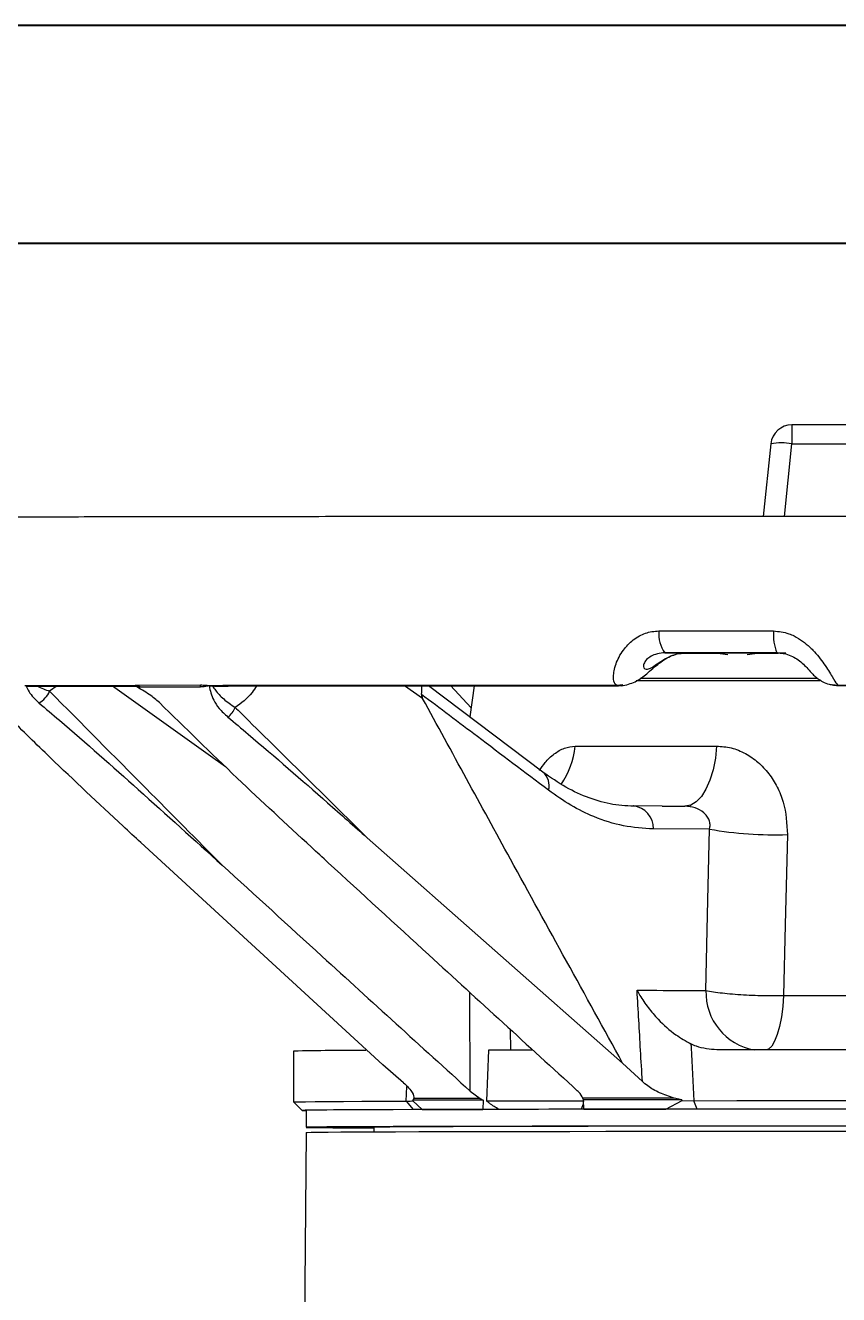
# Model space of a CAD drawing. Header units: millimetres. Extents: x 2448 to 4397, y 790 to 2168.
# Drawn here: x 3654.8 to 3741.3, y 2033.4 to 2168.4 of the extents above; entities that cross this region are included whole.
import ezdxf

# ---------------------------------------------------------------- set-up
doc = ezdxf.new("R2010")
doc.units = ezdxf.units.MM
doc.layers.add('AM_BOR', color=7, linetype='Continuous', lineweight=50)
doc.layers.add('粗实线', color=7, linetype='Continuous', lineweight=40)

# ---------------------------------------------------------------- blocks, each defined once
blk = doc.blocks.new('rA3')
at = {"layer": '粗实线'}
for p, q in [((753.384, 421.26), (333.384, 421.26)), ((748.384, 416.26), (358.384, 416.26))]:
    blk.add_line(p, q, dxfattribs=at)

msp = doc.modelspace()

# ---------------------------------------------------------------- linework, layer by layer
at = {"color": 7, "linetype": 'Continuous', "lineweight": 25}
for p, q in [((3736.292, 2125.919), (3736.292, 2123.888)), ((3765.97, 2125.918), (3736.292, 2125.919)), ((3734.054, 2123.901), (3733.252, 2116.184)), ((3735.491, 2116.185), (3736.292, 2123.888)), ((3736.292, 2123.888), (3765.97, 2123.888)), ((3722.787, 2101.67), (3724.928, 2101.649)), ((3728.372, 2101.646), (3729.486, 2101.51)), ((3731.533, 2101.51), (3732.649, 2101.647)), ((3734.706, 2101.661), (3735.03, 2101.632)), ((3735.543, 2101.652), (3734.708, 2101.674)), ((3735.635, 2101.651), (3734.801, 2101.672)), ((3658.138, 2098.157), (3657.348, 2097.591)), ((3673.407, 2098.218), (3666.76, 2098.209)), ((3666.76, 2098.209), (3667.014, 2098.068)), ((3667.014, 2098.068), (3673.4, 2098.072)), ((3673.4, 2098.072), (3673.407, 2098.218)), ((3697.02, 2096.828), (3695.096, 2098.163)), ((3709.815, 2088.984), (3697.652, 2098.165)), ((3699.969, 2098.2), (3702.177, 2095.804)), ((3702.509, 2098.169), (3702.043, 2094.851)), ((3718.296, 2098.256), (3717.684, 2098.208)), ((3717.842, 2098.203), (3717.716, 2098.196)), ((3741.207, 2098.211), (3740.578, 2098.263)), ((3741.225, 2098.2), (3741.261, 2098.208)), ((3722.506, 2085.376), (3719.432, 2085.385)), ((3722.503, 2085.376), (3724.923, 2085.368)), ((3725.498, 2085.473), (3725.478, 2085.351)), ((3718.293, 2058.042), (3691.13, 2082)), ((3727.543, 2082.925), (3721.562, 2082.944)), ((3692.774, 2057.851), (3667.053, 2081.483)), ((3702.085, 2055.045), (3702.056, 2065.542)), ((3706.347, 2061.617), (3706.355, 2059.409)), ((3683.292, 2059.303), (3683.292, 2053.903)), ((3704.041, 2059.407), (3703.827, 2054.007)), ((3694.973, 2055.952), (3692.774, 2057.851)), ((3718.293, 2058.042), (3720.389, 2056.073)), ((3695.278, 2053.986), (3695.33, 2055.553)), ((3702.085, 2055.045), (3703.143, 2054.278)), ((3683.293, 2053.903), (3684.193, 2053.003)), ((3695.278, 2053.986), (3696.018, 2053.084)), ((3695.98, 2054.082), (3695.977, 2054.01)), ((3695.977, 2054.01), (3696.969, 2053.092)), ((3696.08, 2054.261), (3695.98, 2054.082)), ((3703.143, 2054.278), (3703.469, 2054.1)), ((3703.469, 2054.1), (3703.436, 2053.107)), ((3714.122, 2054.118), (3714.072, 2054.296)), ((3714.162, 2053.125), (3714.122, 2054.118)), ((3722.869, 2053.135), (3724.608, 2054.053)), ((3724.604, 2054.13), (3723.766, 2054.307)), ((3724.608, 2054.053), (3724.604, 2054.13)), ((3724.608, 2054.053), (3725.88, 2054.037)), ((3726.212, 2053.136), (3725.88, 2054.037)), ((3684.642, 2053.003), (3684.642, 2051.203)), ((3691.842, 2051.214), (3691.842, 2050.725)), ((3684.642, 2050.661), (3684.349, 2017.025))]:
    msp.add_line(p, q, dxfattribs=at)
at = {"color": 7, "linetype": 'Continuous', "lineweight": 25, "flags": 128}
for points in [[(3722.156, 2103.996), (3723.671, 2103.996), (3725.189, 2103.997), (3726.71, 2103.997), (3728.233, 2103.998), (3729.758, 2103.998), (3731.285, 2103.999), (3732.815, 2103.999), (3734.346, 2103.999)], [(3734.708, 2101.674), (3733.211, 2101.673), (3731.715, 2101.673), (3730.221, 2101.672), (3728.73, 2101.672), (3727.24, 2101.671), (3725.753, 2101.671), (3724.269, 2101.67), (3722.787, 2101.67)], [(3732.649, 2101.647), (3732.113, 2101.647), (3731.578, 2101.647), (3731.043, 2101.647), (3730.508, 2101.646), (3729.973, 2101.646), (3729.439, 2101.646), (3728.905, 2101.646), (3728.372, 2101.646)], [(3676.058, 2089.557), (3674.229, 2090.86), (3664.03, 2098.125)], [(3719.735, 2098.721), (3719.765, 2098.721), (3722.877, 2098.726), (3726.174, 2098.73), (3729.635, 2098.734), (3733.237, 2098.738), (3736.956, 2098.74), (3739.311, 2098.742)], [(3720.143, 2098.963), (3722.028, 2098.967), (3725.206, 2098.971), (3728.561, 2098.976), (3732.069, 2098.979), (3735.707, 2098.982), (3738.984, 2098.984)], [(3713.231, 2091.728), (3714.839, 2091.732), (3716.535, 2091.735), (3718.313, 2091.739), (3720.17, 2091.742), (3722.1, 2091.745), (3724.101, 2091.748), (3726.166, 2091.751), (3728.29, 2091.753)], [(3728.29, 2091.753), (3728.152, 2090.461), (3727.911, 2089.242), (3727.575, 2088.138), (3727.154, 2087.182), (3726.662, 2086.406), (3726.114, 2085.834), (3725.528, 2085.484), (3724.923, 2085.368)], [(3727.15, 2065.759), (3727.37, 2075.372), (3727.543, 2082.925)], [(3735.83, 2082.335), (3735.588, 2072.752), (3735.399, 2065.222)], [(3735.399, 2065.222), (3735.319, 2064.048), (3735.18, 2062.942), (3734.986, 2061.939), (3734.743, 2061.072), (3734.459, 2060.367), (3734.142, 2059.848), (3733.804, 2059.53), (3733.601, 2059.443)], [(3735.399, 2065.222), (3739.437, 2065.224), (3743.545, 2065.226), (3747.699, 2065.227), (3751.872, 2065.227), (3756.038, 2065.226), (3760.172, 2065.225), (3764.247, 2065.223), (3768.238, 2065.22), (3772.122, 2065.217), (3775.872, 2065.213), (3779.466, 2065.209), (3782.883, 2065.203), (3786.099, 2065.198), (3789.097, 2065.192), (3791.855, 2065.185), (3794.359, 2065.178), (3796.592, 2065.17)], [(3708.672, 2059.416), (3707.558, 2059.414), (3706.361, 2059.412), (3705.189, 2059.41), (3704.041, 2059.407)], [(3810.643, 2059.37), (3808.261, 2059.378), (3805.586, 2059.387), (3802.63, 2059.395), (3799.411, 2059.403), (3795.942, 2059.41), (3792.244, 2059.417), (3788.333, 2059.423), (3784.231, 2059.428), (3779.958, 2059.433), (3775.536, 2059.437), (3770.988, 2059.441), (3766.337, 2059.443), (3761.606, 2059.445), (3756.82, 2059.447), (3752.003, 2059.447), (3747.181, 2059.447), (3742.376, 2059.446), (3737.615, 2059.445), (3732.92, 2059.442), (3728.318, 2059.439)], [(3683.292, 2053.903), (3683.403, 2053.912), (3683.825, 2053.922), (3684.561, 2053.931), (3685.608, 2053.941), (3686.96, 2053.95), (3688.612, 2053.96), (3690.555, 2053.969), (3692.781, 2053.977), (3695.278, 2053.986)], [(3703.469, 2054.1), (3702.456, 2054.098), (3701.463, 2054.096), (3700.492, 2054.094), (3699.544, 2054.091), (3698.618, 2054.089), (3697.715, 2054.087), (3696.836, 2054.084), (3695.98, 2054.082)], [(3703.143, 2054.278), (3702.192, 2054.276), (3701.26, 2054.274), (3700.347, 2054.272), (3699.453, 2054.269), (3698.58, 2054.267), (3697.726, 2054.265), (3696.893, 2054.263), (3696.08, 2054.261)], [(3703.827, 2054.007), (3705.025, 2054.009), (3706.25, 2054.012), (3707.501, 2054.014), (3708.778, 2054.016), (3710.081, 2054.018), (3711.407, 2054.021), (3712.757, 2054.023), (3714.13, 2054.024)], [(3723.766, 2054.307), (3722.511, 2054.306), (3721.268, 2054.305), (3720.036, 2054.303), (3718.816, 2054.302), (3717.61, 2054.301), (3716.416, 2054.299), (3715.237, 2054.298), (3714.072, 2054.296)], [(3724.604, 2054.13), (3723.244, 2054.129), (3721.897, 2054.127), (3720.563, 2054.126), (3719.244, 2054.124), (3717.94, 2054.123), (3716.651, 2054.121), (3715.378, 2054.12), (3714.122, 2054.118)], [(3725.88, 2054.037), (3730.432, 2054.041), (3735.088, 2054.044), (3739.825, 2054.046), (3744.618, 2054.047), (3749.442, 2054.047), (3754.274, 2054.047), (3759.088, 2054.046), (3763.859, 2054.045)], [(3696.018, 2053.084), (3693.443, 2053.076), (3691.163, 2053.067), (3689.19, 2053.058), (3687.534, 2053.048), (3686.204, 2053.038), (3685.205, 2053.028), (3684.545, 2053.018), (3684.225, 2053.008), (3684.247, 2052.998), (3684.612, 2052.988), (3684.642, 2052.987)], [(3750.792, 2053.145), (3746.229, 2053.144), (3741.687, 2053.143), (3737.188, 2053.142), (3732.754, 2053.139), (3728.406, 2053.136), (3724.165, 2053.133), (3720.051, 2053.129), (3716.083, 2053.124), (3712.281, 2053.118), (3708.662, 2053.112), (3705.244, 2053.106), (3702.043, 2053.099), (3699.074, 2053.092), (3696.352, 2053.084), (3693.889, 2053.076), (3691.698, 2053.067), (3689.788, 2053.058), (3688.168, 2053.049), (3686.847, 2053.04), (3685.831, 2053.03), (3685.125, 2053.021), (3684.731, 2053.011), (3684.642, 2053.003)], [(3696.969, 2053.092), (3697.72, 2053.094), (3698.487, 2053.096), (3699.272, 2053.098), (3700.073, 2053.1), (3700.89, 2053.102), (3701.723, 2053.103), (3702.572, 2053.105), (3703.436, 2053.107)], [(3713.832, 2053.122), (3712.683, 2053.12), (3711.551, 2053.118), (3710.436, 2053.117), (3709.338, 2053.115), (3708.259, 2053.113), (3707.198, 2053.111), (3706.156, 2053.109), (3705.134, 2053.107)], [(3714.162, 2053.125), (3715.212, 2053.127), (3716.273, 2053.128), (3717.346, 2053.129), (3718.43, 2053.131), (3719.525, 2053.132), (3720.63, 2053.133), (3721.744, 2053.134), (3722.869, 2053.135)], [(3763.682, 2053.143), (3758.975, 2053.144), (3754.226, 2053.145), (3749.459, 2053.145), (3744.699, 2053.145), (3739.97, 2053.144), (3735.297, 2053.142), (3730.703, 2053.139), (3726.212, 2053.136)], [(3684.642, 2050.661), (3684.758, 2050.669), (3685.185, 2050.679), (3685.924, 2050.689), (3686.973, 2050.698), (3688.326, 2050.708), (3689.976, 2050.717), (3691.917, 2050.725), (3694.138, 2050.734), (3696.629, 2050.742), (3699.378, 2050.75), (3702.372, 2050.757), (3705.597, 2050.764), (3709.037, 2050.771), (3712.676, 2050.776), (3716.497, 2050.782), (3720.481, 2050.787), (3724.61, 2050.791), (3728.863, 2050.794), (3733.221, 2050.797), (3737.663, 2050.799), (3742.167, 2050.801)], [(3741.687, 2051.343), (3737.188, 2051.342), (3732.754, 2051.339), (3728.406, 2051.336), (3724.165, 2051.333), (3720.051, 2051.329), (3716.083, 2051.324), (3712.281, 2051.318), (3708.662, 2051.312), (3705.244, 2051.306), (3702.043, 2051.299), (3699.074, 2051.292), (3696.352, 2051.284), (3693.889, 2051.276), (3691.698, 2051.267), (3689.788, 2051.258), (3688.168, 2051.249), (3686.847, 2051.24), (3685.831, 2051.23), (3685.125, 2051.221), (3684.731, 2051.211), (3684.652, 2051.201), (3684.889, 2051.191), (3685.439, 2051.182), (3686.301, 2051.172), (3687.47, 2051.163), (3688.941, 2051.153), (3690.707, 2051.144), (3691.842, 2051.139)], [(3750.792, 2051.33), (3746.473, 2051.329), (3742.176, 2051.328), (3737.926, 2051.327), (3733.744, 2051.324), (3729.653, 2051.321), (3725.675, 2051.318), (3721.831, 2051.314), (3718.142, 2051.309), (3714.626, 2051.303), (3711.304, 2051.298), (3708.192, 2051.291), (3705.308, 2051.284), (3702.666, 2051.277), (3700.281, 2051.269), (3698.166, 2051.261), (3696.331, 2051.253), (3694.787, 2051.244), (3693.542, 2051.235), (3692.602, 2051.226), (3691.972, 2051.217), (3691.657, 2051.208), (3691.657, 2051.199), (3691.842, 2051.192)]]:
    msp.add_lwpolyline(points, dxfattribs=at)
at = {"color": 7, "linetype": 'Continuous', "lineweight": 25}
for centre, radius, start, end in [((3736.292, 2123.669), 2.25, 89.99963, 174.0622), ((3735.14, 2118.104), 5.898, 78.73095, 100.60559), ((3725.33, 2103.608), 3.197, 173.03617, 217.31461), ((3739.242, 2103.571), 4.915, 174.99942, 202.70803), ((3654.884, 2098.672), 2.691, 299.82941, 336.32534), ((3674.63, 2096.944), 2.695, 308.67299, 336.20632), ((3704.818, 2092.51), 8.449, 325.07427, 354.68745), ((3708.638, 2087.569), 1.841, 343.7516, 50.24879), ((3719.194, 2083.027), 2.369, 357.9869, 84.42865), ((3734.482, 2121.85), 39.539, 259.89257, 271.95432), ((3733.368, 2065.571), 6.221, 178.27237, 260.13718), ((3689.659, 1769.564), 289.809, 89.73693, 91.25872)]:
    msp.add_arc(centre, radius, start, end, dxfattribs=at)
for points, knots in [([(3896.119, 2097.933), (3896.175, 2097.939), (3896.314, 2097.955), (3896.702, 2098.014), (3897.303, 2098.14), (3898.09, 2098.369), (3899.023, 2098.75), (3900.042, 2099.319), (3901.062, 2100.089), (3902.023, 2101.064), (3902.86, 2102.234), (3903.515, 2103.561), (3903.949, 2105.003), (3904.143, 2106.543), (3904.066, 2108.102), (3903.725, 2109.599), (3903.175, 2110.94), (3902.464, 2112.113), (3901.636, 2113.111), (3900.733, 2113.933), (3899.798, 2114.582), (3898.881, 2115.066), (3898.041, 2115.399), (3897.329, 2115.607), (3896.768, 2115.728), (3896.347, 2115.796), (3896.027, 2115.834), (3895.767, 2115.858), (3895.533, 2115.874), (3895.283, 2115.886), (3894.906, 2115.899), (3894.315, 2115.912), (3893.339, 2115.927), (3892.112, 2115.941), (3890.589, 2115.955), (3888.807, 2115.968), (3886.762, 2115.981), (3884.453, 2115.994), (3881.884, 2116.007), (3879.059, 2116.019), (3875.983, 2116.031), (3872.661, 2116.043), (3869.1, 2116.054), (3865.306, 2116.065), (3861.288, 2116.076), (3857.052, 2116.086), (3852.608, 2116.096), (3847.963, 2116.106), (3843.127, 2116.115), (3838.11, 2116.123), (3832.92, 2116.131), (3827.569, 2116.139), (3822.067, 2116.146), (3816.425, 2116.153), (3810.653, 2116.159), (3804.764, 2116.164), (3798.768, 2116.169), (3792.679, 2116.173), (3786.506, 2116.177), (3780.263, 2116.18), (3773.963, 2116.183), (3767.616, 2116.184), (3761.237, 2116.186), (3754.837, 2116.186), (3748.429, 2116.187), (3742.025, 2116.186), (3735.639, 2116.185), (3729.283, 2116.183), (3722.969, 2116.181), (3716.71, 2116.178), (3710.518, 2116.175), (3704.405, 2116.171), (3698.384, 2116.166), (3692.466, 2116.161), (3686.662, 2116.155), (3680.985, 2116.149), (3675.445, 2116.142), (3670.054, 2116.134), (3664.821, 2116.126), (3659.758, 2116.118), (3654.874, 2116.109), (3650.178, 2116.1), (3645.681, 2116.09), (3641.39, 2116.08), (3637.314, 2116.069), (3633.462, 2116.058), (3629.84, 2116.047), (3626.455, 2116.036), (3623.315, 2116.024), (3620.426, 2116.011), (3617.79, 2115.999), (3615.42, 2115.986), (3613.304, 2115.973), (3612.123, 2115.964), (3611.536, 2115.96)], [0, 0, 0, 0, 0.0010918, 0.00275364, 0.00438213, 0.00630054, 0.00871632, 0.01139743, 0.01430286, 0.01743172, 0.02070869, 0.02407314, 0.02748648, 0.03092495, 0.03460763, 0.03807285, 0.04134692, 0.04445091, 0.04739237, 0.05016927, 0.05276964, 0.0551654, 0.05729546, 0.05908138, 0.06058895, 0.06205639, 0.06371606, 0.06581702, 0.06876659, 0.07325146, 0.08085549, 0.09660782, 0.11096094, 0.12617044, 0.14100345, 0.15570138, 0.1703395, 0.18494661, 0.19953593, 0.21411428, 0.22868548, 0.24325181, 0.25781472, 0.27237513, 0.28693368, 0.30149083, 0.31604688, 0.33060208, 0.34515659, 0.35971055, 0.37426407, 0.38881721, 0.40337006, 0.41792265, 0.43247503, 0.44702723, 0.46157929, 0.47613123, 0.49068307, 0.50523482, 0.51978651, 0.53433815, 0.54888975, 0.56344133, 0.57799289, 0.59254445, 0.60709602, 0.62164761, 0.63619922, 0.65075088, 0.6653026, 0.67985438, 0.69440625, 0.70895823, 0.72351033, 0.73806258, 0.75261502, 0.76716767, 0.78172057, 0.79627378, 0.81082736, 0.82538139, 0.83993597, 0.85449122, 0.86904732, 0.88360448, 0.89816301, 0.91272333, 0.92728604, 0.94185199, 0.9564225, 0.97099962, 0.98558672, 1, 1, 1, 1]), ([(3717.684, 2098.208), (3717.623, 2098.248), (3717.417, 2098.382), (3717.254, 2099.061), (3717.474, 2100.399), (3718.209, 2101.868), (3719.18, 2102.902), (3720.224, 2103.586), (3721.17, 2103.944), (3721.906, 2103.982), (3722.156, 2103.996)], [0, 0, 0, 0, 0.0787785, 0.2675309, 0.4579374, 0.6295892, 0.7625011, 0.8280057, 0.9415138, 1, 1, 1, 1]), ([(3734.346, 2103.999), (3734.897, 2103.942), (3735.652, 2103.863), (3736.989, 2103.272), (3737.845, 2102.634), (3738.903, 2101.588), (3739.816, 2100.405), (3740.62, 2099.068), (3741.028, 2098.383), (3741.165, 2098.251), (3741.207, 2098.211)], [0, 0, 0, 0, 0.12517913, 0.17121816, 0.33305965, 0.36852895, 0.53961947, 0.72940351, 0.91753874, 1, 1, 1, 1]), ([(3717.842, 2098.188), (3717.87, 2098.185), (3718.174, 2098.154), (3718.736, 2098.27), (3719.46, 2098.506), (3720.071, 2098.843), (3720.627, 2099.24), (3721.198, 2099.73), (3721.789, 2100.262), (3722.471, 2100.799), (3723.175, 2101.231), (3723.915, 2101.518), (3724.501, 2101.653), (3724.817, 2101.633), (3724.898, 2101.628)], [0, 0, 0, 0, 0.0093586, 0.1017385, 0.1910982, 0.2757072, 0.366636, 0.4823011, 0.6183897, 0.7184692, 0.8078475, 0.8888861, 0.9716594, 1, 1, 1, 1]), ([(3722.787, 2101.67), (3722.513, 2101.652), (3722.159, 2101.628), (3721.613, 2101.465), (3721.247, 2101.287), (3720.825, 2100.964), (3720.532, 2100.561), (3720.481, 2100.17), (3720.633, 2099.934), (3720.928, 2099.893), (3721.333, 2100.058), (3721.834, 2100.393), (3722.449, 2100.829), (3723.205, 2101.266), (3724.059, 2101.589), (3724.648, 2101.629), (3724.928, 2101.649)], [0, 0, 0, 0, 0.05918, 0.0764017, 0.1316882, 0.1593128, 0.2338174, 0.326301, 0.4272058, 0.5354033, 0.6422145, 0.7354414, 0.8101926, 0.8743375, 0.9403146, 1, 1, 1, 1]), ([(3724.928, 2101.649), (3724.931, 2101.649), (3725.607, 2101.648), (3726.708, 2101.646), (3727.945, 2101.646), (3728.372, 2101.646)], [0, 0, 0, 0, 0.0030459, 0.656273, 1, 1, 1, 1]), ([(3732.649, 2101.647), (3733.039, 2101.647), (3733.884, 2101.648), (3734.497, 2101.65), (3734.827, 2101.651)], [0, 0, 0, 0, 0.4614248, 1, 1, 1, 1]), ([(3735.03, 2101.632), (3735.172, 2101.625), (3735.568, 2101.604), (3736.197, 2101.374), (3736.873, 2101.008), (3737.451, 2100.542), (3737.937, 2100.042), (3738.26, 2099.664), (3738.661, 2099.246), (3739.068, 2098.9), (3739.595, 2098.574), (3740.15, 2098.329), (3740.547, 2098.274), (3740.703, 2098.253)], [0, 0, 0, 0, 0.0496991, 0.1386615, 0.2259695, 0.3332316, 0.466416, 0.6357709, 0.7152226, 0.7872177, 0.8598764, 0.9450299, 1, 1, 1, 1]), ([(3666.415, 2098.169), (3666.217, 2098.168), (3664.093, 2098.166), (3660.108, 2098.16), (3656.506, 2098.154), (3654.702, 2098.151)], [0, 0, 0, 0, 0.0488508, 0.5238533, 1, 1, 1, 1]), ([(3654.848, 2098.14), (3656.717, 2098.143), (3660.46, 2098.149), (3664.437, 2098.154), (3666.428, 2098.157)], [0, 0, 0, 0, 0.4993494, 1, 1, 1, 1]), ([(3654.848, 2098.14), (3655.045, 2097.739), (3655.331, 2097.158), (3656.012, 2096.531), (3656.222, 2096.337)], [0, 0, 0, 0, 0.6915734, 1, 1, 1, 1]), ([(3655.487, 2098.122), (3655.419, 2098.118), (3655.239, 2098.107), (3654.998, 2098.128), (3654.848, 2098.14)], [0, 0, 0, 0, 0.375645, 1, 1, 1, 1]), ([(3655.277, 2098.11), (3656.124, 2098.111), (3658.581, 2098.116), (3662.3, 2098.122), (3665.249, 2098.127), (3666.475, 2098.129)], [0, 0, 0, 0, 0.2351489, 0.6819795, 1, 1, 1, 1]), ([(3656.028, 2098.142), (3656.24, 2098.038), (3656.623, 2097.852), (3657.124, 2097.672), (3657.348, 2097.591)], [0, 0, 0, 0, 0.5526031, 1, 1, 1, 1]), ([(3666.76, 2098.209), (3666.69, 2098.208), (3666.55, 2098.206), (3666.429, 2098.189), (3666.419, 2098.175), (3666.415, 2098.169)], [0, 0, 0, 0, 0.3443109, 0.6909789, 1, 1, 1, 1]), ([(3666.415, 2098.169), (3666.483, 2098.144), (3666.655, 2098.083), (3666.879, 2098.074), (3667.014, 2098.068)], [0, 0, 0, 0, 0.39721474, 1, 1, 1, 1]), ([(3669.025, 2096.373), (3668.688, 2096.664), (3667.969, 2097.287), (3666.963, 2097.855), (3666.428, 2098.157)], [0, 0, 0, 0, 0.4681929, 1, 1, 1, 1]), ([(3666.428, 2098.157), (3666.441, 2098.149), (3666.455, 2098.14), (3666.503, 2098.14), (3666.508, 2098.14)], [0, 0, 0, 0, 0.8959609, 1, 1, 1, 1]), ([(3673.4, 2098.072), (3673.524, 2098.076), (3673.773, 2098.084), (3674.043, 2098.146), (3674.18, 2098.178)], [0, 0, 0, 0, 0.4954801, 1, 1, 1, 1]), ([(3674.18, 2098.178), (3674.135, 2098.182), (3674.012, 2098.192), (3673.791, 2098.208), (3673.571, 2098.218), (3673.452, 2098.218), (3673.407, 2098.218)], [0, 0, 0, 0, 0.1808181, 0.4937535, 0.8073601, 1, 1, 1, 1]), ([(3717.684, 2098.208), (3714.964, 2098.207), (3709.13, 2098.205), (3700.377, 2098.2), (3691.401, 2098.194), (3682.616, 2098.187), (3676.992, 2098.181), (3674.18, 2098.178)], [0, 0, 0, 0, 0.17793758, 0.38160032, 0.58526306, 0.79263153, 1, 1, 1, 1]), ([(3674.322, 2098.166), (3677.149, 2098.169), (3682.816, 2098.175), (3692.365, 2098.183), (3702.905, 2098.19), (3711.655, 2098.194), (3716.643, 2098.196), (3717.716, 2098.196)], [0, 0, 0, 0, 0.2089436, 0.4188604, 0.6734479, 0.9298029, 1, 1, 1, 1]), ([(3674.68, 2098.144), (3674.578, 2098.149), (3674.465, 2098.155), (3674.334, 2098.165), (3674.322, 2098.166)], [0, 0, 0, 0, 0.9093052, 1, 1, 1, 1]), ([(3674.322, 2098.166), (3674.431, 2097.663), (3674.599, 2096.885), (3675.345, 2095.745), (3675.987, 2095.145), (3676.314, 2094.84)], [0, 0, 0, 0, 0.474887, 0.7330994, 1, 1, 1, 1]), ([(3674.68, 2098.145), (3674.779, 2097.995), (3675.092, 2097.524), (3675.738, 2096.796), (3676.655, 2096.162), (3677.096, 2095.856)], [0, 0, 0, 0, 0.193998, 0.6122061, 1, 1, 1, 1]), ([(3674.878, 2098.141), (3675.366, 2098.141), (3677.652, 2098.145), (3681.886, 2098.15), (3687.572, 2098.156), (3693.394, 2098.161), (3699.327, 2098.167), (3705.359, 2098.171), (3711.489, 2098.175), (3715.657, 2098.178), (3717.794, 2098.179), (3717.842, 2098.179)], [0, 0, 0, 0, 0.0371635, 0.1742506, 0.3113401, 0.4484316, 0.5855246, 0.7226191, 0.8597146, 0.9968111, 1, 1, 1, 1]), ([(3679.374, 2098.183), (3679.214, 2097.932), (3678.569, 2096.917), (3677.728, 2096.312), (3677.096, 2095.856)], [0, 0, 0, 0, 0.2480144, 1, 1, 1, 1]), ([(3696.896, 2097.251), (3696.939, 2097.545), (3696.989, 2097.882), (3696.911, 2098.163), (3696.902, 2098.198)], [0, 0, 0, 0, 0.8757388, 1, 1, 1, 1]), ([(3717.716, 2098.196), (3717.901, 2098.205), (3718.104, 2098.215), (3718.28, 2098.253), (3718.296, 2098.256)], [0, 0, 0, 0, 0.9147937, 1, 1, 1, 1]), ([(3740.578, 2098.263), (3740.776, 2098.233), (3740.99, 2098.201), (3741.208, 2098.2), (3741.225, 2098.2)], [0, 0, 0, 0, 0.9237872, 1, 1, 1, 1]), ([(3755.348, 2098.209), (3752.992, 2098.21), (3748.276, 2098.211), (3743.565, 2098.211), (3741.207, 2098.211)], [0, 0, 0, 0, 0.4994046, 1, 1, 1, 1]), ([(3741.225, 2098.2), (3743.572, 2098.2), (3748.274, 2098.199), (3752.98, 2098.199), (3755.336, 2098.198)], [0, 0, 0, 0, 0.499406, 1, 1, 1, 1]), ([(3657.348, 2097.591), (3660.774, 2094.136), (3666.89, 2087.965), (3673.009, 2081.799), (3675.701, 2079.086)], [0, 0, 0, 0, 0.56, 1, 1, 1, 1]), ([(3696.896, 2097.251), (3696.894, 2097.238), (3696.89, 2097.212), (3696.893, 2097.151), (3696.925, 2097.008), (3696.979, 2096.905), (3697.02, 2096.828)], [0, 0, 0, 0, 0.0824935, 0.1705882, 0.3803725, 1, 1, 1, 1]), ([(3710.405, 2087.054), (3707.883, 2088.956), (3703.379, 2092.353), (3698.877, 2095.754), (3696.896, 2097.251)], [0, 0, 0, 0, 0.55999999, 1, 1, 1, 1]), ([(3718.293, 2058.042), (3714.311, 2065.267), (3707.2, 2078.167), (3700.13, 2091.126), (3697.02, 2096.828)], [0, 0, 0, 0, 0.5600001, 1, 1, 1, 1]), ([(3656.222, 2096.337), (3656.945, 2095.723), (3660.559, 2092.654), (3667.078, 2086.901), (3672.743, 2081.767), (3675.701, 2079.086)], [0, 0, 0, 0, 0.1067059, 0.5335711, 1, 1, 1, 1]), ([(3686.981, 2079.347), (3686.384, 2079.896), (3683.117, 2082.896), (3677.004, 2088.569), (3671.759, 2093.699), (3669.025, 2096.373)], [0, 0, 0, 0, 0.0967511, 0.5291042, 1, 1, 1, 1]), ([(3677.096, 2095.856), (3677.292, 2095.663), (3681.969, 2091.042), (3686.648, 2086.424), (3691.13, 2082)], [0, 0, 0, 0, 0.0419461, 1, 1, 1, 1]), ([(3667.054, 2081.482), (3666.423, 2082.066), (3663.163, 2085.087), (3658.44, 2089.52), (3654.5, 2093.362), (3653.054, 2094.772)], [0, 0, 0, 0, 0.1317856, 0.68145002, 1, 1, 1, 1]), ([(3676.314, 2094.84), (3677.035, 2094.232), (3680.643, 2091.195), (3685.576, 2086.913), (3689.729, 2083.239), (3691.13, 2082)], [0, 0, 0, 0, 0.1421369, 0.7107238, 1, 1, 1, 1]), ([(3709.463, 2089.167), (3709.652, 2089.454), (3710.117, 2090.159), (3711.011, 2090.965), (3712.087, 2091.608), (3712.853, 2091.688), (3713.231, 2091.728)], [0, 0, 0, 0, 0.1849542, 0.4557398, 0.7311156, 1, 1, 1, 1]), ([(3728.29, 2091.753), (3728.812, 2091.715), (3729.867, 2091.637), (3731.364, 2091.004), (3732.725, 2090.077), (3733.867, 2088.857), (3734.767, 2087.415), (3735.646, 2085.282), (3735.757, 2083.512), (3735.83, 2082.335)], [0, 0, 0, 0, 0.1235248, 0.2501508, 0.3747836, 0.5002123, 0.623528, 0.7497126, 1, 1, 1, 1]), ([(3719.804, 2085.344), (3718.957, 2085.381), (3717.269, 2085.453), (3714.744, 2086.169), (3712.246, 2087.287), (3710.627, 2088.417), (3709.815, 2088.984)], [0, 0, 0, 0, 0.2510101, 0.5002071, 0.7492979, 1, 1, 1, 1]), ([(3721.562, 2082.944), (3720.5, 2083.01), (3718.384, 2083.141), (3715.447, 2084.094), (3712.78, 2085.384), (3711.199, 2086.496), (3710.405, 2087.054)], [0, 0, 0, 0, 0.2815396, 0.5608619, 0.7796518, 1, 1, 1, 1]), ([(3727.543, 2082.925), (3727.567, 2083.086), (3727.615, 2083.398), (3727.51, 2083.879), (3727.273, 2084.312), (3726.803, 2084.811), (3726.005, 2085.263), (3725.287, 2085.333), (3724.923, 2085.368)], [0, 0, 0, 0, 0.1251651, 0.2440023, 0.362149, 0.4834229, 0.7377951, 1, 1, 1, 1]), ([(3675.701, 2079.086), (3679.237, 2075.861), (3688.029, 2067.84), (3696.826, 2059.832), (3702.085, 2055.045)], [0, 0, 0, 0, 0.4021936, 1, 1, 1, 1]), ([(3686.981, 2079.347), (3690.551, 2076.076), (3699.378, 2067.986), (3708.21, 2059.91), (3713.471, 2055.1)], [0, 0, 0, 0, 0.40440048, 1, 1, 1, 1]), ([(3719.829, 2065.782), (3720.534, 2065.78), (3722.973, 2065.772), (3725.414, 2065.764), (3727.15, 2065.759)], [0, 0, 0, 0, 0.2887438, 1, 1, 1, 1]), ([(3720.389, 2056.073), (3720.324, 2057.182), (3720.138, 2060.419), (3719.952, 2063.655), (3719.829, 2065.782)], [0, 0, 0, 0, 0.3428688, 1, 1, 1, 1]), ([(3719.829, 2065.782), (3719.831, 2065.778), (3719.926, 2065.596), (3720.272, 2064.975), (3720.978, 2063.928), (3722.212, 2062.492), (3723.759, 2061.092), (3725.013, 2060.383), (3725.553, 2060.077)], [0, 0, 0, 0, 0.0018212, 0.0828076, 0.2839525, 0.484907, 0.7780359, 1, 1, 1, 1]), ([(3727.15, 2065.759), (3727.15, 2065.759), (3727.624, 2065.662), (3728.817, 2065.481), (3731.102, 2065.291), (3733.399, 2065.208), (3734.823, 2065.213), (3735.399, 2065.222), (3735.399, 2065.222)], [0, 0, 0, 0, 0.0000058, 0.2685474, 0.5380534, 0.806325, 0.999994, 1, 1, 1, 1]), ([(3728.318, 2059.439), (3727.571, 2059.505), (3726.611, 2059.59), (3725.745, 2059.989), (3725.553, 2060.077)], [0, 0, 0, 0, 0.77842391, 1, 1, 1, 1]), ([(3725.553, 2060.077), (3725.56, 2059.941), (3725.669, 2057.928), (3725.778, 2055.915), (3725.88, 2054.037)], [0, 0, 0, 0, 0.0673149, 1, 1, 1, 1]), ([(3723.766, 2054.307), (3723.238, 2054.48), (3722.182, 2054.827), (3721.074, 2055.484), (3720.574, 2055.913), (3720.389, 2056.073)], [0, 0, 0, 0, 0.3869803, 0.7723493, 1, 1, 1, 1]), ([(3694.973, 2055.952), (3695.361, 2055.576), (3696.041, 2054.917), (3696.068, 2054.458), (3696.08, 2054.261)], [0, 0, 0, 0, 0.5693211, 1, 1, 1, 1]), ([(3714.072, 2054.296), (3713.954, 2054.515), (3713.809, 2054.782), (3713.522, 2055.052), (3713.471, 2055.1)], [0, 0, 0, 0, 0.82190647, 1, 1, 1, 1]), ([(3695.278, 2053.986), (3695.434, 2053.99), (3695.746, 2053.998), (3695.9, 2054.006), (3695.977, 2054.01)], [0, 0, 0, 0, 0.4993287, 1, 1, 1, 1]), ([(3705.134, 2053.107), (3704.787, 2053.313), (3704.328, 2053.585), (3703.925, 2053.924), (3703.827, 2054.007)], [0, 0, 0, 0, 0.75551522, 1, 1, 1, 1]), ([(3714.13, 2054.024), (3714.106, 2053.77), (3714.074, 2053.434), (3713.88, 2053.183), (3713.832, 2053.122)], [0, 0, 0, 0, 0.7558236, 1, 1, 1, 1]), ([(3696.969, 2053.092), (3696.956, 2053.09), (3696.93, 2053.088), (3696.322, 2053.086), (3696.018, 2053.084)], [0, 0, 0, 0, 0.4999885, 1, 1, 1, 1]), ([(3705.134, 2053.107), (3704.944, 2053.107), (3704.429, 2053.107), (3703.843, 2053.107), (3703.481, 2053.107), (3703.436, 2053.107)], [0, 0, 0, 0, 0.33634805, 0.91722282, 1, 1, 1, 1]), ([(3714.162, 2053.125), (3714.166, 2053.125), (3714.186, 2053.124), (3714.081, 2053.123), (3713.885, 2053.122), (3713.832, 2053.122)], [0, 0, 0, 0, 0.17094683, 0.77587107, 1, 1, 1, 1]), ([(3726.212, 2053.136), (3725.663, 2053.135), (3724.566, 2053.135), (3723.435, 2053.135), (3722.869, 2053.135)], [0, 0, 0, 0, 0.499939, 1, 1, 1, 1])]:
    msp.add_open_spline(points, degree=3, knots=knots, dxfattribs=at)

# ---------------------------------------------------------------- block references
at = {"layer": 'AM_BOR', "xscale": 4.640625, "yscale": 4.640625, "zscale": 4.640625}
msp.add_blockref('rA3', (900.889, 213.5), dxfattribs=at)

doc.saveas('drawing.dxf')
